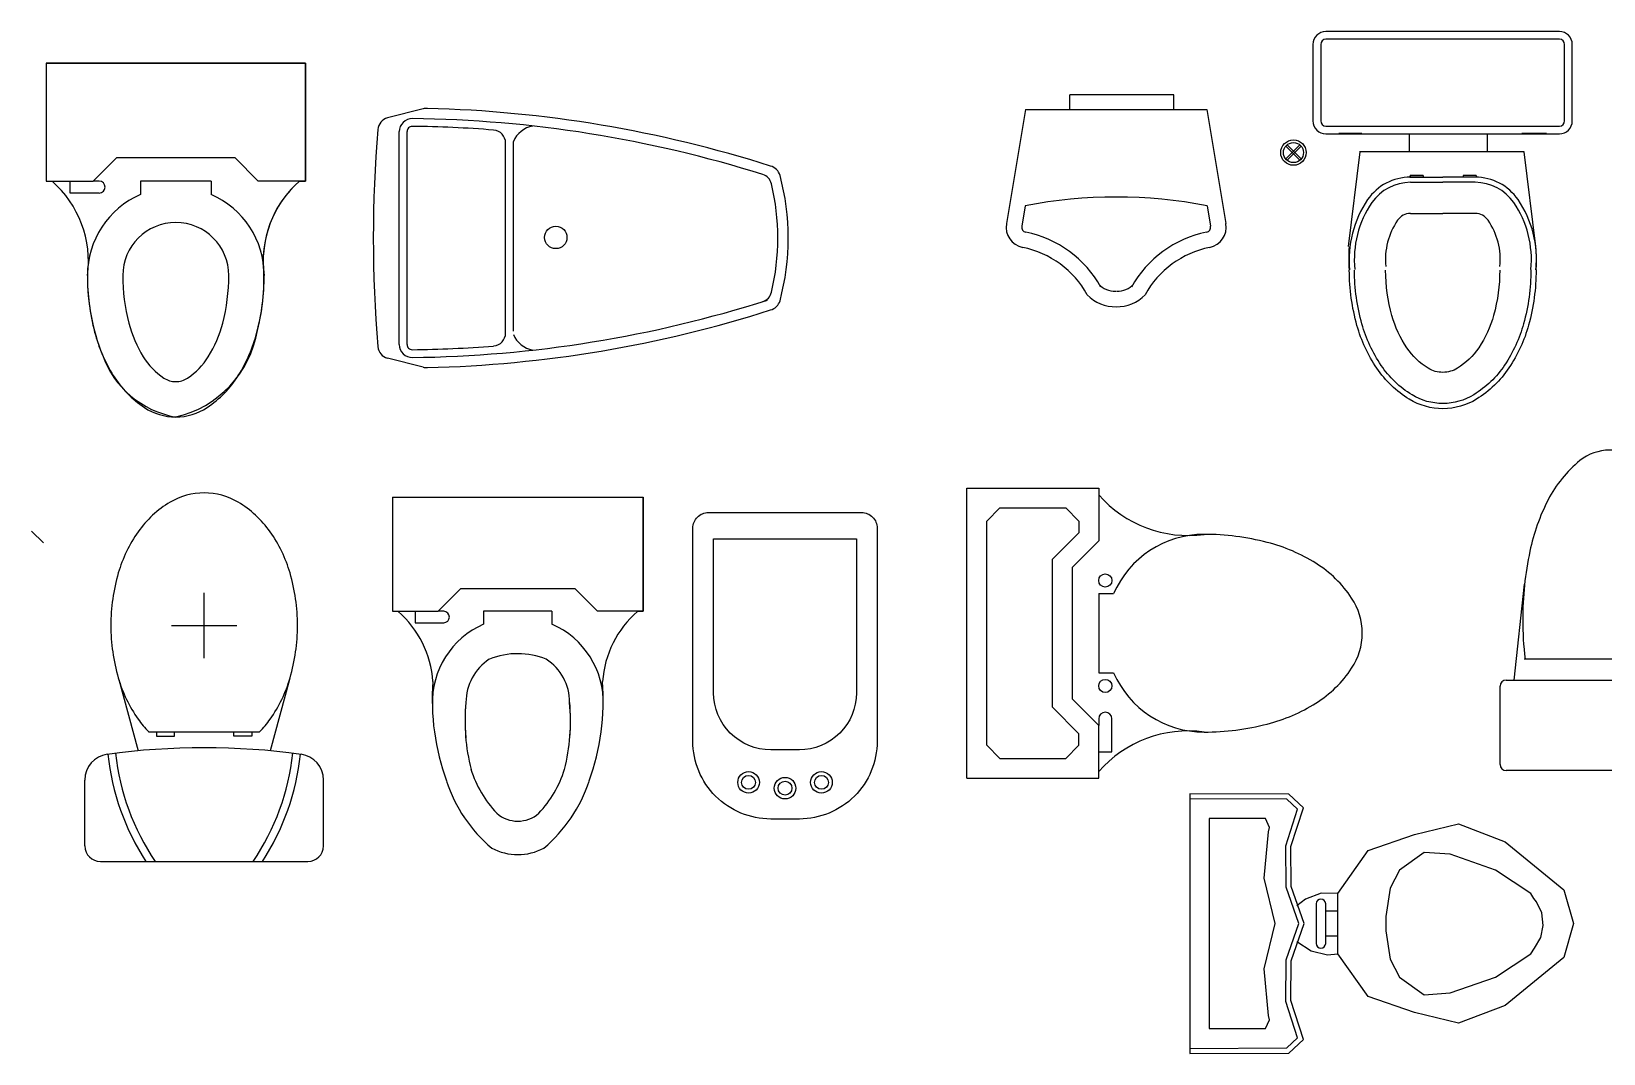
# Model space of a CAD drawing. Extents: x -42728 to 99010, y -18674 to 47645.
# Drawn here: x 45821 to 48852, y 38158 to 40128 of the extents above; entities that cross this region are included whole.
import ezdxf

# ---------------------------------------------------------------- set-up
doc = ezdxf.new("R2010")
doc.units = 0
doc.header["$LTSCALE"] = 100
doc.header["$MEASUREMENT"] = 0
doc.layers.get('0').update_dxf_attribs({"linetype": 'CONTINUOUS'})
for name, color, linetype in [('1', 1, 'CONTINUOUS'), ('2', 3, 'CONTINUOUS'), ('3', 4, 'CONTINUOUS'), ('A-FURN', 7, 'CONTINUOUS'), ('DIM', 3, 'CONTINUOUS'), ('FLOOR', 6, 'CONTINUOUS'), ('OBJ35', 3, 'CONTINUOUS'), ('TOILETS', 3, 'CONTINUOUS'), ('家具', 223, 'CONTINUOUS'), ('结构线', 252, 'CONTINUOUS')]:
    doc.layers.add(name, color=color, linetype=linetype)
doc.styles.add('ATT', font='txt')

# ---------------------------------------------------------------- blocks, each defined once
blk = doc.blocks.new('A$C0AB25FF9')
at = {"layer": '家具'}
for p, q in [((0, 688.5), (0, 468.8)), ((0, 688.5), (483.4, 688.5)), ((483.4, 468.8), (483.4, 688.5)), ((483.4, 688.5), (483.4, 468.8)), ((131.8, 512.7), (87.9, 468.8)), ((131.8, 512.7), (351.5, 512.7)), ((351.5, 512.7), (395.5, 468.8)), ((0, 468.8), (11, 468.8)), ((0, 468.8), (87.9, 468.8)), ((43.9, 468.8), (43.9, 446.8)), ((98.9, 468.8), (87.9, 468.8)), ((175.8, 468.8), (175.8, 444)), ((307.6, 468.8), (175.8, 468.8)), ((307.6, 468.8), (307.6, 444)), ((483.4, 468.8), (395.5, 468.8)), ((472.4, 468.8), (483.4, 468.8)), ((43.9, 446.8), (98.9, 446.8))]:
    blk.add_line(p, q, dxfattribs=at)
for centre, radius, start, end in [((-118.9, 319.8), 197.6, 3.9903, 48.911), ((98.9, 457.8), 11, 270, 90), ((602.3, 319.8), 197.6, 131.089, 176.0097), ((241.7, 293), 164.8, 113.5782, 181.9632), ((241.7, 293), 164.8, 358.0368, 66.4218), ((241.7, 293), 100, 123.3717, 179.8137), ((241.6, 240.5), 146.7, 67.9312, 111.7792), ((241.7, 293), 100, 0.1863, 56.6283), ((536, 298.1), 459.2, 175.5621, 199.8904), ((-52.7, 298.1), 459.2, 340.1096, 4.4379), ((524.1, 257.5), 384.1, 174.6514, 194.1119), ((524.1, 257.8), 384, 174.6959, 184.775), ((-40.7, 257.5), 384.1, 345.8881, 5.3486), ((-40.7, 257.8), 384, 355.225, 5.3041), ((361.7, 230.5), 220.4, 181.2157, 181.4439), ((121.6, 230.5), 220.4, 358.5561, 358.7843), ((361.7, 230.5), 220.4, 197.4295, 223.221), ((121.6, 230.5), 220.4, 316.779, 342.5705), ((375.3, 230.5), 285.2, 198.1215, 229.8445), ((108.1, 230.5), 285.2, 310.1555, 341.8785), ((241.7, 126.3), 61.8, 229.0161, 310.9839), ((241.7, 106.9), 106.9, 241.9352, 298.0648)]:
    blk.add_arc(centre, radius, start, end, dxfattribs=at)
blk = doc.blocks.new('A$C0B07093B')
at = {"layer": 'DIM'}
for p, q in [((428.9, 270), (63.6, 270)), ((432.7, 255), (66.5, 255)), ((0.7, 95.9), (18.1, 27.4)), ((498.6, 95.9), (481.1, 27.4)), ((454.8, 65), (44.5, 65)), ((454.8, 50), (44.5, 50))]:
    blk.add_line(p, q, dxfattribs=at)
blk.add_circle((248.5, 351.8), 21.5, dxfattribs=at)
for centre, radius, start, end in [((249.6, 334.4), 465.6, 74.9647, 105.0353), ((2361.8, 48), 2362.5, 162.3059, 178.636), ((135.3, 759.9), 25, 105.0353, 165.8602), ((151.1, 743.3), 25, 103.549, 162.5407), ((249.6, 334.4), 445.6, 76.451, 103.549), ((348.2, 743.3), 25, 17.4593, 76.451), ((-1862.5, 48), 2342.5, 0.6678, 17.6941), ((363.9, 759.9), 25, 14.1398, 74.9647), ((-1862.5, 48), 2362.5, 1.364, 17.6941), ((2361.8, 48), 2342.5, 162.5407, 179.3322), ((83.6, 316.5), 50.6, 190.3196, 246.8274), ((415.7, 316.5), 50.6, 293.1726, 349.6804), ((66.5, 230), 25, 90, 175.466), ((432.7, 230), 25, 4.534, 90), ((2361.8, 48), 2327.5, 175.466, 179.3322), ((-1862.5, 48), 2327.5, 0.6678, 4.534), ((24.9, 102.1), 25, 175.0817, 194.3003), ((474.4, 102.1), 25, 345.6997, 4.9183), ((44.5, 75), 25, 179.3322, 270), ((44.5, 75), 10, 179.3322, 270), ((454.8, 75), 25, 270, 0.6678), ((454.8, 75), 10, 270, 0.6678), ((42.4, 33.6), 25, 194.3003, 265.2692), ((249.6, 2538.1), 2538.1, 265.2692, 274.7308), ((456.9, 33.6), 25, 274.7308, 345.6997)]:
    blk.add_arc(centre, radius, start, end, dxfattribs=at)
at = {"layer": 'FLOOR'}
blk.add_line((219.1, 0), (219.1, 0.2), dxfattribs=at)
blk = doc.blocks.new('A$C13A6330B')
at = {"layer": 'DIM', "rotation": 270}
blk.add_blockref('A$C0B07093B', (0, 499.3), dxfattribs=at)
blk = doc.blocks.new('WEI1')
at = {"layer": 'A-FURN'}
for p, q in [((-176, 310.4), (-189.5, 324)), ((-176, 313.3), (-189.5, 299.7)), ((-173.1, 313.3), (-186.7, 326.8)), ((-173.1, 310.4), (-186.7, 296.9)), ((-176, 313.3), (-162.4, 326.8)), ((-176, 310.4), (-162.4, 296.9)), ((-173.1, 310.4), (-159.6, 324)), ((-173.1, 313.3), (-159.6, 299.7)), ((33.8, 274.3), (-113.6, 274.3)), ((-138.6, 249.3), (-138.6, -200.7)), ((-123.6, 249.3), (-123.6, -200.7)), ((33.8, 259.3), (-113.6, 259.3)), ((43.8, -200.7), (43.8, 249.3)), ((58.8, -200.7), (58.8, 249.3)), ((-138.1, 180.2), (-138.1, 224.3)), ((-355.9, 205.5), (-173, 183.2)), ((-173, -132.9), (-173, 184.6)), ((-291.9, 86.4), (-291.9, 24)), ((-231.9, 86.4), (-231.9, 24)), ((-221.9, 86.4), (-221.9, 24)), ((-221.8, 87.4), (-221.8, 87.2)), ((-221.8, 62.1), (-221.8, 87.4)), ((-221.8, 87.2), (-219.2, 87.2)), ((-218.7, 86.6), (-221.8, 86.6)), ((-218.7, 62.1), (-221.8, 62.1)), ((-218.6, 62.1), (-218.6, 87.1)), ((-138.6, 88.5), (-173, 88.5)), ((-291.9, -38.6), (-291.9, 24)), ((-231.9, -38.6), (-231.9, 24)), ((-221.9, -38.6), (-221.9, 24)), ((-218.6, -15.1), (-221.8, -15.1)), ((-218.6, -40.1), (-218.6, -15.1)), ((-218.6, -40.1), (-221.8, -40.1)), ((-138.6, -61.5), (-173, -61.5)), ((-355.9, -155.3), (-173, -132.9)), ((-138.1, -175.7), (-138.1, -128.7)), ((-113.6, -210.7), (33.8, -210.7)), ((-113.6, -225.7), (33.8, -225.7))]:
    blk.add_line(p, q, dxfattribs=at)
for points in [[(-400.8, -155.8, -0.06817), (-507, -141.5, -0.080378), (-589.7, -103.4, -0.107076), (-649.8, -41.1, -0.138638), (-668.2, 23.7, -0.138638), (-650, 88.5, -0.107076), (-590.2, 151.1, -0.080378), (-507.7, 189.4, -0.06817), (-401.5, 204.2, -0.06817)], [(-400.8, -145.8, -0.06817), (-504.3, -131.8, -0.080378), (-584.2, -95.1, -0.107076), (-641.3, -35.8, -0.138638), (-658.2, 23.7, -0.138638), (-641.5, 83.3, -0.107076), (-584.6, 142.8, -0.080378), (-504.9, 179.8, -0.06817), (-401.5, 194.2, -0.06817)], [(-400.9, -85.8, -0.06817), (-488.3, -74, -0.080378), (-550.7, -45.3, -0.107076), (-590.2, -4.3, -0.138638), (-598.2, 23.8, -0.138638), (-590.3, 52, -0.107076), (-551, 93.1, -0.080378), (-488.7, 122.1, -0.06817), (-401.4, 134.2, -0.06817)], [(-400.9, -85.8, -0.06817), (-488.3, -74, -0.080378), (-550.7, -45.3, -0.107076), (-590.2, -4.3, -0.138638), (-598.2, 23.8, -0.138638), (-590.3, 52, -0.107076), (-551, 93.1, -0.080378), (-488.7, 122.1, -0.06817), (-401.4, 134.2, -0.06817)]]:
    blk.add_lwpolyline(points, format="xyb", dxfattribs=at)
for radius in [24.5, 19.3]:
    blk.add_circle((-174.6, 311.9), radius, dxfattribs=at)
for centre, radius, start, end in [((-113.6, 249.3), 25, 90, 180), ((33.8, 249.3), 25, 0, 90), ((-113.6, 249.3), 10, 90, 180), ((33.8, 249.3), 10, 0, 90), ((-380.6, 0.8), 203.8, 55.536, 95.6773), ((-378.3, -88.8), 294.2, 85.6797, 94.3203), ((-380.6, 0.8), 193.8, 55.536, 95.6773), ((-321.9, 86.4), 90, 0, 55.536), ((-321.9, 86.4), 100, 0, 55.536), ((-380.6, 0.8), 133.8, 55.536, 95.6773), ((-380.6, 0.8), 133.8, 55.536, 95.6773), ((-321.9, 86.4), 30, 0, 55.536), ((-321.9, -38.6), 30, 304.464, 0), ((-321.9, -38.6), 90, 304.464, 0), ((-321.9, -38.6), 100, 304.464, 0), ((-380.6, 47), 133.8, 264.3227, 304.464), ((-380.6, 47), 203.8, 264.3227, 304.464), ((-380.6, 47), 193.8, 264.3227, 304.464), ((-378.3, 137.8), 294.2, 265.6797, 274.3203), ((-113.6, -200.7), 25, 180, 270), ((-113.6, -200.7), 10, 180, 270), ((33.8, -200.7), 10, 270, 0), ((33.8, -200.7), 25, 270, 0)]:
    blk.add_arc(centre, radius, start, end, dxfattribs=at)
blk = doc.blocks.new('FIE')
at = {"layer": '2'}
for p, q in [((-185.9, -28.6), (-222.5, -248.5)), ((-185.9, -28.6), (164.1, -28.6)), ((164.1, -28.6), (200.8, -248.5)), ((-186.4, -214.2), (-192.9, -253.4)), ((164.6, -214.2), (171.2, -253.4))]:
    blk.add_line(p, q, dxfattribs=at)
for centre, radius, start, end in [((-10.9, -1119.4), 922.1, 79.0267, 100.9733), ((-183.1, -255.1), 40, 170.5377, 258.6268), ((-183.1, -255.1), 10, 170.5377, 258.6268), ((-227.2, -474.4), 213.6, 28.9507, 78.6268), ((205.4, -474.4), 213.6, 101.3732, 151.0493), ((161.3, -255.1), 10, 281.3732, 9.4623), ((161.3, -255.1), 40, 281.3732, 9.4623), ((-227.2, -474.4), 183.6, 28.9507, 78.6268), ((205.4, -474.4), 183.6, 101.3732, 151.0493), ((-13.2, -335.9), 72.8, 222.9123, 271.8045), ((-13.2, -335.9), 42.8, 222.9123, 271.8045), ((-8.6, -335.9), 72.8, 268.1955, 317.0877), ((-8.6, -335.9), 42.8, 268.1955, 317.0877)]:
    blk.add_arc(centre, radius, start, end, dxfattribs=at)
at = {"layer": '3'}
for p, q in [((-100, -28.6), (-100, 0)), ((100, -28.6), (100, 0))]:
    blk.add_line(p, q, dxfattribs=at)
at = {"layer": 'OBJ35'}
blk.add_line((100, 0), (-100, 0), dxfattribs=at)
blk = doc.blocks.new('TOI1')
at = {"layer": '3'}
for p, q in [((223.1, 235), (459, 209.7)), ((274.7, -210.5), (274.7, 210.5)), ((223.1, -235), (459, -209.7))]:
    blk.add_line(p, q, dxfattribs=at)
for points in [[(789.4, 0, 0.171472), (763.6, 73, 0.104766), (667.1, 151.5, 0.066248), (540.5, 196.5, 0.05239), (371.9, 214.2, 0.030012), (274.7, 208.3, 0.066248)], [(274.7, -208.3, 0.030012), (371.9, -214.2, 0.05239), (540.5, -196.5, 0.066248), (667.1, -151.5, 0.104766), (763.6, -73, 0.171472), (789.4, 0, 0.171472)]]:
    blk.add_lwpolyline(points, format="xyb", dxfattribs=at)
at = {"layer": 'TOILETS'}
for p, q in [((0, -255), (0, 255)), ((15, 270), (208.1, 270)), ((223.1, 255), (223.1, -255)), ((208.1, -270), (15, -270))]:
    blk.add_line(p, q, dxfattribs=at)
for centre, start, end in [((15, 255), 90, 180), ((208.1, 255), 0, 90), ((15, -255), 180, 270), ((208.1, -255), 270, 0)]:
    blk.add_arc(centre, 15, start, end, dxfattribs=at)
blk = doc.blocks.new('JJ03')
at = {"layer": '3', "xscale": 0.7822340035665322, "yscale": 0.7822340035665322, "zscale": 0.7822340035665322}
blk.add_blockref('TOI1', (0, 0), dxfattribs=at)
blk = doc.blocks.new('P15TOI12')
at = {"color": 0, "linetype": 'ByBlock'}
for p, q in [((0, -279.4), (0, 279.4)), ((0, 279.4), (254, 279.4)), ((254, 279.4), (254, 177.8)), ((38.1, 215.9), (63.5, 241.3)), ((38.1, -215.9), (38.1, 215.9)), ((63.5, 241.3), (190.5, 241.3)), ((190.5, 241.3), (215.9, 215.9)), ((215.9, 215.9), (215.9, 193.6)), ((165.1, 142.8), (215.9, 193.6)), ((203.2, 127), (254, 177.8)), ((165.1, -142.8), (165.1, 142.8)), ((203.2, -127), (203.2, 127)), ((254, 76.2), (254, -76.2)), ((254, 76.2), (282.6, 76.2)), ((254, -76.2), (282.6, -76.2)), ((165.1, -142.8), (215.9, -193.6)), ((203.2, -127), (254, -177.8)), ((254, -165.1), (254, -177.8)), ((254, -279.4), (254, -177.8)), ((279.4, -228.6), (279.4, -165.1)), ((215.9, -215.9), (215.9, -193.6)), ((63.5, -241.3), (38.1, -215.9)), ((63.5, -241.3), (190.5, -241.3)), ((215.9, -215.9), (190.5, -241.3)), ((254, -228.6), (279.4, -228.6)), ((0, -279.4), (254, -279.4))]:
    blk.add_line(p, q, dxfattribs=at)
blk.add_lwpolyline([(457.2, -190.5, 0.063415), (579, -175, 0.076468), (672.7, -134.7, 0.107136), (741.6, -67.6, 0.147373), (762, 0, 0.147373), (741.6, 67.6, 0.107136), (672.7, 134.7, 0.076468), (579, 175, 0.063415), (457.2, 190.5, 0.063415)], format="xyb", dxfattribs=at)
for centre in [(266.7, 101.6), (266.7, -101.6)]:
    blk.add_circle(centre, 12.7, dxfattribs=at)
for centre, radius, start, end in [((426.2, 416.9), 228.5, 221.089, 277.7989), ((457.2, 0), 190.5, 90, 156.4218), ((457.2, 0), 190.5, 203.5782, 270), ((266.7, -165.1), 12.7, 0, 180), ((426.2, -416.9), 228.5, 82.2011, 138.911)]:
    blk.add_arc(centre, radius, start, end, dxfattribs=at)
at = {"color": 0, "linetype": 'ByBlock', "style": 'ATT'}
for tag, p, flags in [('ITEM', (0, -533.4), 3), ('ROOM_NUMBER', (0, -762), 1)]:
    blk.add_attdef(tag, p, '', height=152.4, dxfattribs=dict(at, flags=flags))
blk = doc.blocks.new('X5')
at = {"layer": '2'}
for points in [[(-141.1, 221.9), (154.2, 221.9, -0.414214), (184.2, 191.9), (184.2, -218.8, -0.414214), (34.2, -368.8), (-21.1, -368.8, -0.414214), (-171.1, -218.8), (-171.1, 191.9, -0.414214)], [(-131.1, 171.2), (144.2, 171.2), (144.2, -125.6, -0.414214), (34.2, -235.6), (-21.1, -235.6, -0.414214), (-131.1, -125.6)]]:
    blk.add_lwpolyline(points, format="xyb", close=True, dxfattribs=at)
for centre in [(-63.7, -298.2), (6.6, -309.4), (76.8, -298.2)]:
    blk.add_circle(centre, 20.8, dxfattribs=at)
at = {"layer": '3'}
for centre, radius in [((-63.7, -298.2), 20.8), ((-63.7, -298.2), 20.8), ((-63.7, -298.2), 13.4), ((6.6, -309.4), 20.8), ((6.6, -309.4), 20.8), ((6.6, -309.4), 13.4), ((76.8, -298.2), 20.8), ((76.8, -298.2), 20.8), ((76.8, -298.2), 13.4)]:
    blk.add_circle(centre, radius, dxfattribs=at)
blk = doc.blocks.new('WC013')
at = {"layer": '1'}
blk.add_blockref('X5', (14.9, 61.7), dxfattribs=at)
blk = doc.blocks.new('A$C7093497B')
for p, q in [((230, 391.9), (230, 518.1)), ((166.9, 455), (293.1, 455)), ((65.7, 350.7), (103, 213.4)), ((394.3, 350.7), (357, 213.4)), ((123, 250), (337, 250)), ((137.8, 249.8), (137.8, 241.9)), ((173.1, 241.9), (173.1, 250)), ((286.9, 241.9), (286.9, 250)), ((322.2, 249.8), (322.2, 241.9)), ((137.8, 241.9), (173.1, 241.9)), ((322.2, 241.9), (286.9, 241.9)), ((0, 30), (0, 157.1)), ((460, 30), (460, 157.1)), ((30, 0), (430, 0))]:
    blk.add_line(p, q)
for centre, radius, start, end in [((230, 581.4), 129, 90, 120.4391), ((230, 581.4), 129, 59.5609, 90), ((265.6, 520.7), 199.3, 120.4391, 144.8197), ((194.3, 520.7), 199.3, 35.1803, 59.5609), ((322, 481), 268.3, 144.8197, 163.7231), ((138, 481), 268.3, 16.2769, 35.1803), ((411, 455), 361, 163.7231, 180), ((49, 455), 361, 0, 16.2769), ((411, 455), 361, 180, 196.2769), ((49, 455), 361, 343.7231, 0), ((322, 429), 268.3, 196.2769, 215.1803), ((138, 429), 268.3, 324.8197, 343.7231), ((265.6, 389.3), 199.3, 215.1803, 224.3267), ((194.3, 389.3), 199.3, 315.6733, 324.8197), ((230, -1161.2), 1380.5, 82.2247, 97.7753), ((50, 157.1), 50, 97.7753, 180), ((514.3, 257.1), 472.7, 186.1135, 212.9439), ((514.3, 257.1), 457.7, 186.0706, 214.1692), ((-54.3, 257.1), 457.7, 325.8308, 353.9294), ((-54.3, 257.1), 472.7, 327.0561, 353.8865), ((410, 157.1), 50, 0, 82.2247), ((30, 30), 30, 180, 270), ((430, 30), 30, 270, 0)]:
    blk.add_arc(centre, radius, start, end)
blk = doc.blocks.new('A$C45943A27')
for p, q in [((499.8, 681.6), (0, 681.6)), ((0, 681.6), (0, 454.4)), ((499.8, 454.4), (499.8, 681.6)), ((0, 454.4), (11.4, 454.4)), ((488.5, 454.4), (499.8, 454.4))]:
    blk.add_line(p, q)
at = {"linetype": 'ByBlock'}
for p, q in [((0, 681.6), (499.8, 681.6)), ((0, 681.6), (0, 454.4)), ((499.8, 681.6), (499.8, 454.4)), ((136.3, 499.8), (90.9, 454.4)), ((136.3, 499.8), (363.5, 499.8)), ((363.5, 499.8), (408.9, 454.4)), ((0, 454.4), (90.9, 454.4)), ((45.4, 454.4), (45.4, 431.7)), ((45.4, 431.7), (102.2, 431.7)), ((102.2, 454.4), (90.9, 454.4)), ((181.8, 454.4), (181.8, 428.8)), ((318.1, 454.4), (181.8, 454.4)), ((318.1, 454.4), (318.1, 428.8)), ((499.8, 454.4), (408.9, 454.4))]:
    blk.add_line(p, q, dxfattribs=at)
for centre, radius, start, end in [((-123, 300.4), 204.4, 352.2011, 48.911), ((622.8, 300.4), 204.4, 131.089, 180.7079), ((34.3, 264.7), 385.5, 345.3181, 4.933), ((493.2, 271.8), 413.7, 179.8874, 201.5566), ((204.3, 200.6), 205.7, 282.81, 350.587), ((281.1, 180.2), 182.9, 199.2918, 260.1835)]:
    blk.add_arc(centre, radius, start, end)
for centre, radius, start, end in [((-123, 300.4), 204.4, 352.2011, 48.911), ((249.9, 272.6), 170.4, 113.5782, 180), ((102.2, 443), 11.4, 270, 90), ((249.9, 272.6), 170.4, 0, 66.4218), ((622.8, 300.4), 204.4, 131.089, 187.7989), ((249.9, 272.6), 102.2, 0, 180), ((514.2, 272.6), 434.7, 180, 194.5143), ((514.2, 272.6), 366.6, 180, 194.5142), ((-14.4, 272.6), 366.6, 345.4858, 360), ((-14.4, 272.6), 434.7, 345.4857, 360), ((383.9, 238.9), 300.1, 194.5143, 212.0054), ((383.9, 238.9), 231.9, 194.5143, 212.0054), ((115.9, 238.9), 231.9, 327.9946, 345.4857), ((115.9, 238.9), 300.1, 327.9946, 345.4857), ((301.6, 187.5), 134.9, 212.0054, 236.4659), ((198.2, 187.5), 134.9, 303.5341, 327.9946), ((301.6, 187.5), 203, 212.0054, 236.4659), ((249.9, 109.5), 41.3, 236.466, 270), ((249.9, 109.5), 41.3, 270, 303.534), ((198.2, 187.5), 203, 303.5341, 327.9946), ((249.9, 109.5), 109.5, 236.4659, 270), ((249.9, 109.5), 109.5, 270, 303.5341)]:
    blk.add_arc(centre, radius, start, end, dxfattribs=at)
blk = doc.blocks.new('A$C1DC62B4A')
for p, q in [((0, 739.2), (0.8, 548.9)), ((500.8, 739.2), (0, 739.2)), ((10, 739.2), (10.8, 552.8)), ((490, 552.8), (490.8, 739.2)), ((500, 548.9), (500.8, 739.2)), ((48, 701.9), (48, 593.7)), ((452.8, 701.9), (48, 701.9)), ((452.8, 593.7), (452.8, 701.9)), ((48, 593.7), (65.2, 585.8)), ((65.2, 585.8), (73.3, 588)), ((73.3, 588), (163.1, 596)), ((163.1, 596), (250.4, 575.2)), ((250.4, 575.2), (337.7, 596)), ((337.7, 596), (427.5, 588)), ((427.5, 588), (435.6, 585.8)), ((435.6, 585.8), (452.8, 593.7)), ((0.8, 548.9), (27.1, 520.2)), ((10.8, 552.8), (30.1, 531.7)), ((30.1, 531.7), (100.5, 554.6)), ((100.5, 554.6), (180.4, 553.9)), ((180.4, 553.9), (250.4, 529.6)), ((250.4, 529.6), (320.4, 553.9)), ((320.4, 553.9), (400.3, 554.6)), ((400.3, 554.6), (470.7, 531.7)), ((470.7, 531.7), (490, 552.8)), ((473.7, 520.2), (500, 548.9)), ((27.1, 520.2), (102, 544.6)), ((102, 544.6), (178.6, 543.9)), ((178.6, 543.9), (250.4, 519)), ((216.1, 533), (197.7, 505.7)), ((250.4, 519), (322.2, 543.9)), ((297.6, 516.4), (284.7, 533)), ((309.1, 486.1), (297.6, 516.4)), ((322.2, 543.9), (398.8, 544.6)), ((398.8, 544.6), (473.7, 520.2)), ((197.7, 505.7), (190.4, 474.2)), ((288.5, 496.1), (212.3, 496.1)), ((308.7, 453.9), (309.1, 486.1)), ((190.4, 474.2), (192.1, 453.9)), ((212.3, 477.6), (288.5, 477.6)), ((226.1, 453.9), (226.1, 477.6)), ((274.7, 453.9), (274.7, 477.6)), ((109.8, 395.8), (192.1, 453.9)), ((192.1, 453.9), (308.7, 453.9)), ((308.7, 453.9), (391, 395.8)), ((78.9, 306.1), (109.8, 395.8)), ((391, 395.8), (421.9, 306.1)), ((147.5, 335.1), (113.2, 287.6)), ((181.8, 353.6), (147.5, 335.1)), ((236.7, 361.5), (181.8, 353.6)), ((250.4, 361.5), (236.7, 361.5)), ((264.1, 361.5), (250.4, 361.5)), ((319, 353.6), (264.1, 361.5)), ((353.3, 335.1), (319, 353.6)), ((387.6, 287.6), (353.3, 335.1)), ((58.3, 221.6), (78.9, 306.1)), ((421.9, 306.1), (442.5, 221.6)), ((113.2, 287.6), (116.7, 237.5)), ((384.2, 237.5), (387.6, 287.6)), ((92.6, 131.9), (58.3, 221.6)), ((116.7, 237.5), (147.5, 150.4)), ((353.3, 150.4), (384.2, 237.5)), ((442.5, 221.6), (408.2, 131.9)), ((185.2, 18.5), (92.6, 131.9)), ((147.5, 150.4), (192.1, 81.8)), ((308.7, 81.8), (353.3, 150.4)), ((408.2, 131.9), (315.6, 18.5)), ((192.1, 81.8), (203.3, 75.2)), ((203.3, 75.2), (223.5, 63.1)), ((223.5, 63.1), (247, 58.1)), ((247, 58.1), (271, 60.8)), ((271, 60.8), (292.4, 71)), ((292.4, 71), (298.8, 76)), ((298.8, 76), (308.7, 81.8)), ((250.4, 0), (185.2, 18.5)), ((315.6, 18.5), (250.4, 0))]:
    blk.add_line(p, q)
for centre, start, end in [((212.3, 486.8), 90, 270), ((288.5, 486.8), 270, 90)]:
    blk.add_arc(centre, 9.24, start, end)

msp = doc.modelspace()

# ---------------------------------------------------------------- linework, layer by layer
at = {"layer": '结构线', "color": 252}
msp.add_line((45821.2426, 39164.69), (45844.31185, 39142.30993), dxfattribs=at)

# ---------------------------------------------------------------- block references
at = {"rotation": 90}
for name, p in [('WEI1', (48566.05141, 40068.73072)), ('JJ03', (48863.63783, 38703.19092)), ('A$C1DC62B4A', (48793.88189, 38157.85556))]:
    msp.add_blockref(name, p, dxfattribs=at)
for name, p in [('A$C45943A27', (45849.60282, 39384.5899)), ('A$C13A6330B', (46480.27694, 39479.79902)), ('FIE', (47923.28529, 40005.70527)), ('A$C7093497B', (45924.21198, 38527.86465)), ('A$C0AB25FF9', (46517.13054, 38541.26584)), ('P15TOI12', (47624.74288, 38967.90762)), ('WC013', (47252.53712, 38916.93744))]:
    msp.add_blockref(name, p)

doc.saveas('drawing.dxf')
